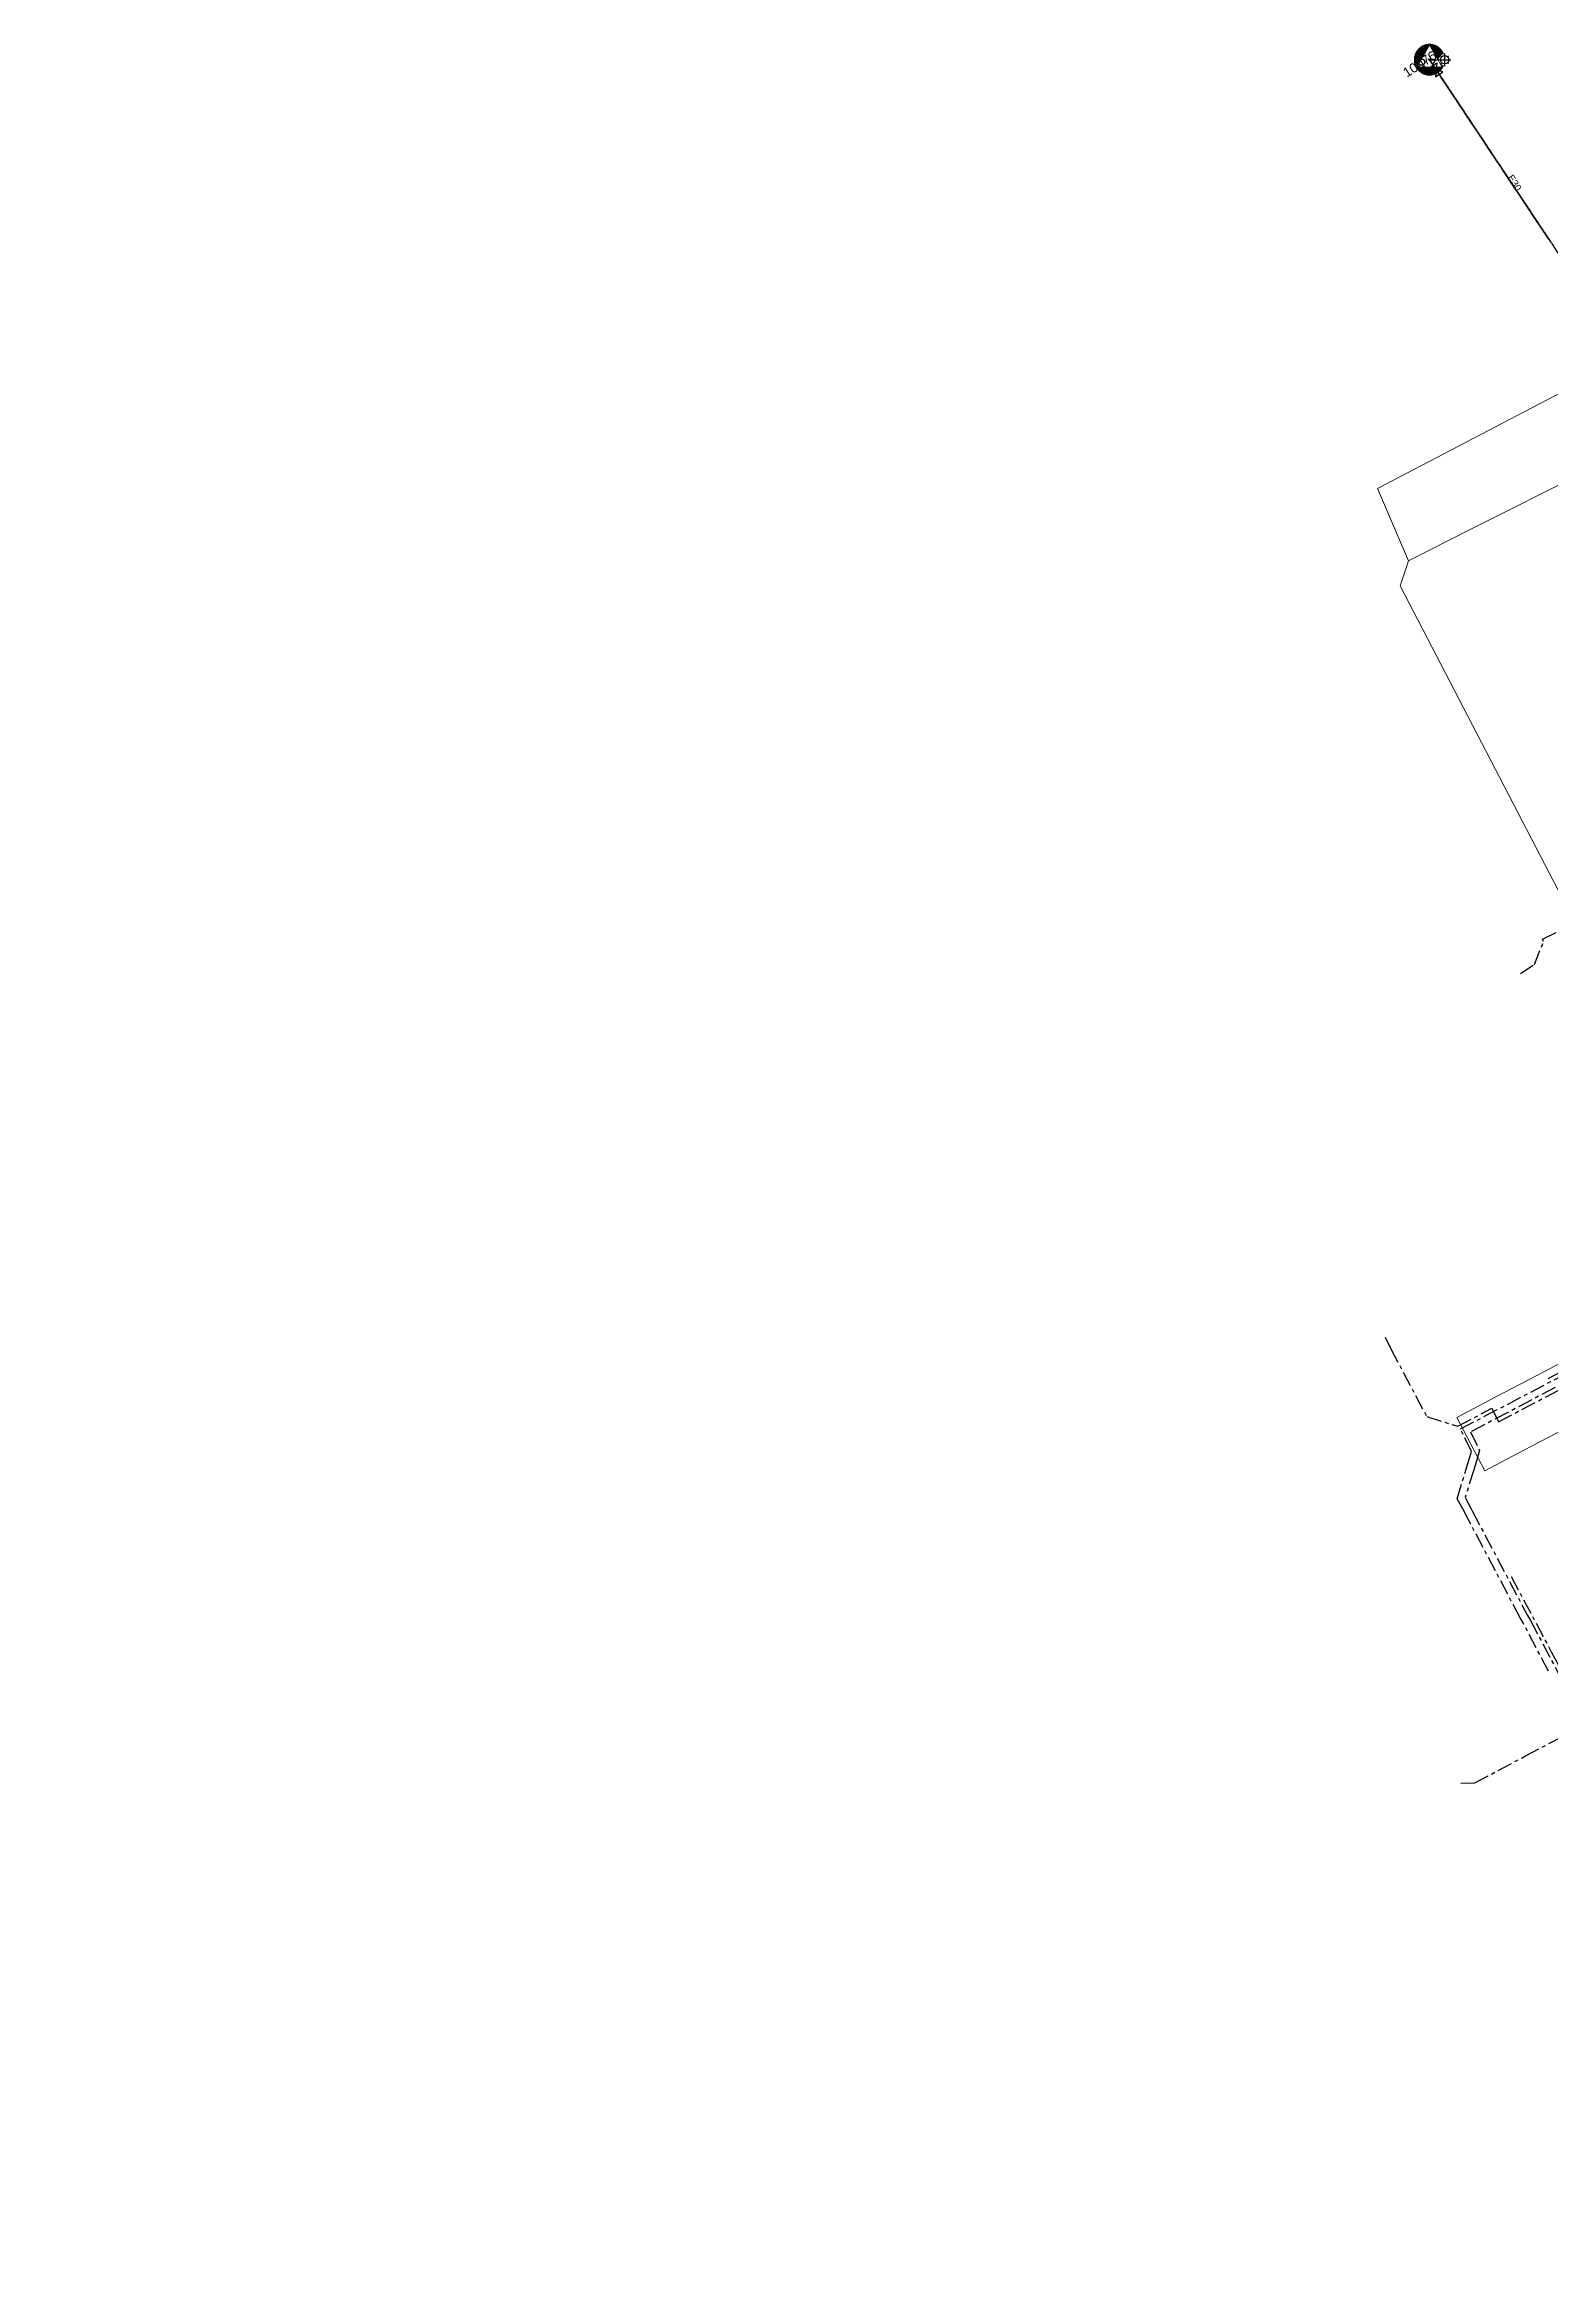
# Model space of a CAD drawing. Header units: metres. Extents: x 0 to 304202, y 0 to 6270858.
# Drawn here: x 303013 to 303412, y 6270068 to 6270659 of the extents above; entities that cross this region are included whole.
import ezdxf
from ezdxf import colors
from ezdxf.entities.mleader import LeaderData, LeaderLine
from ezdxf.enums import TextEntityAlignment as Align
from ezdxf.math import Vec2, Vec3

# ---------------------------------------------------------------- set-up
doc = ezdxf.new("R2010")
doc.units = ezdxf.units.M
for name, pattern in [('Cable Exist OH', [1, 1, 0]), ('Cable Exist UG', [7, 4, -1, 1, -1]), ('DASHED', [19.05, 12.7, -6.35])]:
    doc.linetypes.add(name, pattern=pattern)
doc.layers.get('0').update_dxf_attribs({"color": 6})
doc.layers.add('_User Miscellaneous10', color=252, linetype='Continuous', lineweight=13, plot=False, transparency=0.65)
for name, color, linetype, lineweight in [('Cadastre Developer_SP_NEW', 92, 'Continuous', 15), ('Cadastre Land Parcels_SP_EXT', 118, 'Continuous', 15), ('Cadastre Roads_SP_EXT', 218, 'Continuous', 15), ('Mains_HV_EXT', 13, 'Continuous', 25), ('Mains_LV_EXT', 163, 'Continuous', 25), ('Mains_LV_SL_EXT', 135, 'Continuous', 25), ('Mains_SL_EXT', 131, 'Continuous', 25)]:
    doc.layers.add(name, color=color, linetype=linetype, lineweight=lineweight)
for name, color, linetype in [('Equip_LV_EXT', 7, 'Continuous'), ('Equip_SP_SL_EXT', 7, 'Continuous'), ('Sub_SP_TR_HV_LV_EXT', 7, 'Continuous')]:
    doc.layers.add(name, color=color, linetype=linetype)
doc.styles.add('iecARIAL', font='arial.ttf', dxfattribs={"height": 2})
doc.styles.add('SL_LABEL', font='arial.ttf', dxfattribs={"height": 2})
doc.styles.get("Standard").update_dxf_attribs({"font": 'arial.ttf'})

# ---------------------------------------------------------------- blocks, each defined once
blk = doc.blocks.new('SUB_POLE_EXT')
at = {"linetype": 'DASHED', "transparency": 33554495}
h = blk.add_hatch(color=256, dxfattribs=at)
h.dxf.hatch_style = 1
h.paths.add_polyline_path([(0, 4), (-0.05, 4), (-0.15, 4), (-0.25, 3.99), (-0.34, 3.99), (-0.44, 3.98), (-0.54, 3.96), (-0.64, 3.95), (-0.73, 3.93), (-0.83, 3.91), (-0.92, 3.89), (-1.02, 3.87), (-1.11, 3.84), (-1.21, 3.81), (-1.3, 3.78), (-1.39, 3.75), (-1.49, 3.71), (-1.58, 3.68), (-1.67, 3.64), (-1.75, 3.59), (-1.84, 3.55), (-1.93, 3.5), (-2.01, 3.46), (-2.1, 3.41), (-2.18, 3.35), (-2.26, 3.3), (-2.34, 3.24), (-2.42, 3.18), (-2.5, 3.12), (-2.58, 3.06), (-2.65, 3), (-2.72, 2.93), (-2.79, 2.86), (-2.86, 2.79), (-2.93, 2.72), (-3, 2.65), (-3.06, 2.58), (-3.12, 2.5), (-3.18, 2.42), (-3.24, 2.34), (-3.3, 2.26), (-3.35, 2.18), (-3.41, 2.1), (-3.46, 2.01), (-3.5, 1.93), (-3.55, 1.84), (-3.59, 1.75), (-3.64, 1.67), (-3.68, 1.58), (-3.71, 1.49), (-3.75, 1.39), (-3.78, 1.3), (-3.81, 1.21), (-3.84, 1.11), (-3.87, 1.02), (-3.89, 0.92), (-3.91, 0.83), (-3.93, 0.73), (-3.95, 0.64), (-3.96, 0.54), (-3.98, 0.44), (-3.99, 0.34), (-3.99, 0.25), (-4, 0.15), (-4, 0.05), (-4, -0.05), (-4, -0.15), (-3.99, -0.25), (-3.99, -0.34), (-3.98, -0.44), (-3.96, -0.54), (-3.95, -0.64), (-3.93, -0.73), (-3.91, -0.83), (-3.89, -0.92), (-3.87, -1.02), (-3.84, -1.11), (-3.81, -1.21), (-3.78, -1.3), (-3.75, -1.39), (-3.71, -1.49), (-3.68, -1.58), (-3.64, -1.67), (-3.59, -1.75), (-3.55, -1.84), (-3.5, -1.93), (-3.46, -2)])
h.paths.add_polyline_path([(-1.19, 0.53), (2.55, 0.53), (2.55, 0.92), (-1.19, 0.92)], flags=9)
h.paths.add_polyline_path([(-1.18, -2.21), (0.35, -2.21), (0.35, -1.9), (-1.18, -1.9)], flags=9)
h = blk.add_hatch(color=256, dxfattribs=at)
h.dxf.hatch_style = 1
h.paths.add_polyline_path([(3.59, 1.75), (3.55, 1.84), (3.5, 1.93), (3.46, 2.01), (3.41, 2.1), (3.35, 2.18), (3.3, 2.26), (3.24, 2.34), (3.18, 2.42), (3.12, 2.5), (3.06, 2.58), (3, 2.65), (2.93, 2.72), (2.86, 2.79), (2.79, 2.86), (2.72, 2.93), (2.65, 3), (2.58, 3.06), (2.5, 3.12), (2.42, 3.18), (2.34, 3.24), (2.26, 3.3), (2.18, 3.35), (2.1, 3.41), (2.01, 3.46), (1.93, 3.5), (1.84, 3.55), (1.75, 3.59), (1.67, 3.64), (1.58, 3.68), (1.49, 3.71), (1.39, 3.75), (1.3, 3.78), (1.21, 3.81), (1.11, 3.84), (1.02, 3.87), (0.92, 3.89), (0.83, 3.91), (0.73, 3.93), (0.64, 3.95), (0.54, 3.96), (0.44, 3.98), (0.34, 3.99), (0.25, 3.99), (0.15, 4), (0.05, 4), (0, 4), (3.46, -2), (3.5, -1.93), (3.55, -1.84), (3.59, -1.75), (3.64, -1.67), (3.68, -1.58), (3.71, -1.49), (3.75, -1.39), (3.78, -1.3), (3.81, -1.21), (3.84, -1.11), (3.87, -1.02), (3.89, -0.92), (3.91, -0.83), (3.93, -0.73), (3.95, -0.64), (3.96, -0.54), (3.98, -0.44), (3.99, -0.34), (3.99, -0.25), (4, -0.15), (4, -0.05), (4, 0.05), (4, 0.15), (3.99, 0.25), (3.99, 0.34), (3.98, 0.44), (3.96, 0.54), (3.95, 0.64), (3.93, 0.73), (3.91, 0.83), (3.89, 0.92), (3.87, 1.02), (3.84, 1.11), (3.81, 1.21), (3.78, 1.3), (3.75, 1.39), (3.71, 1.49), (3.68, 1.58), (3.64, 1.67)])
h = blk.add_hatch(color=256, dxfattribs=at)
h.dxf.hatch_style = 1
h.paths.add_polyline_path([(3.12, -2.5), (3.18, -2.42), (3.24, -2.34), (3.3, -2.26), (3.35, -2.18), (3.41, -2.1), (3.46, -2.01), (3.46, -2), (-3.46, -2), (-3.46, -2.01), (-3.41, -2.1), (-3.35, -2.18), (-3.3, -2.26), (-3.24, -2.34), (-3.18, -2.42), (-3.12, -2.5), (-3.06, -2.58), (-3, -2.65), (-2.93, -2.72), (-2.86, -2.79), (-2.79, -2.86), (-2.72, -2.93), (-2.65, -3), (-2.58, -3.06), (-2.5, -3.12), (-2.42, -3.18), (-2.34, -3.24), (-2.26, -3.3), (-2.18, -3.35), (-2.1, -3.41), (-2.01, -3.46), (-1.93, -3.5), (-1.84, -3.55), (-1.75, -3.59), (-1.67, -3.64), (-1.58, -3.68), (-1.49, -3.71), (-1.39, -3.75), (-1.3, -3.78), (-1.21, -3.81), (-1.11, -3.84), (-1.02, -3.87), (-0.92, -3.89), (-0.83, -3.91), (-0.73, -3.93), (-0.64, -3.95), (-0.54, -3.96), (-0.44, -3.98), (-0.34, -3.99), (-0.25, -3.99), (-0.15, -4), (-0.05, -4), (0.05, -4), (0.15, -4), (0.25, -3.99), (0.34, -3.99), (0.44, -3.98), (0.54, -3.96), (0.64, -3.95), (0.73, -3.93), (0.83, -3.91), (0.92, -3.89), (1.02, -3.87), (1.11, -3.84), (1.21, -3.81), (1.3, -3.78), (1.39, -3.75), (1.49, -3.71), (1.58, -3.68), (1.67, -3.64), (1.75, -3.59), (1.84, -3.55), (1.93, -3.5), (2.01, -3.46), (2.1, -3.41), (2.18, -3.35), (2.26, -3.3), (2.34, -3.24), (2.42, -3.18), (2.5, -3.12), (2.58, -3.06), (2.65, -3), (2.72, -2.93), (2.79, -2.86), (2.86, -2.79), (2.93, -2.72), (3, -2.65), (3.06, -2.58)])
h.paths.add_polyline_path([(-1.4, -2.03), (-1.27, -2.03), (-1.27, -1.88), (-1.4, -1.88)], flags=9)
at = {"flags": 128}
for points in [[(-0.05, 4), (-0.15, 4), (-0.25, 3.99), (-0.34, 3.99), (-0.44, 3.98), (-0.54, 3.96), (-0.64, 3.95), (-0.73, 3.93), (-0.83, 3.91), (-0.92, 3.89), (-1.02, 3.87), (-1.11, 3.84), (-1.21, 3.81), (-1.3, 3.78), (-1.39, 3.75), (-1.49, 3.71), (-1.58, 3.68), (-1.67, 3.64), (-1.75, 3.59), (-1.84, 3.55), (-1.93, 3.5), (-2.01, 3.46), (-2.1, 3.41), (-2.18, 3.35), (-2.26, 3.3), (-2.34, 3.24), (-2.42, 3.18), (-2.5, 3.12), (-2.58, 3.06), (-2.65, 3), (-2.72, 2.93), (-2.79, 2.86), (-2.86, 2.79), (-2.93, 2.72), (-3, 2.65), (-3.06, 2.58), (-3.12, 2.5), (-3.18, 2.42), (-3.24, 2.34), (-3.3, 2.26), (-3.35, 2.18), (-3.41, 2.1), (-3.46, 2.01), (-3.5, 1.93), (-3.55, 1.84), (-3.59, 1.75), (-3.64, 1.67), (-3.68, 1.58), (-3.71, 1.49), (-3.75, 1.39), (-3.78, 1.3), (-3.81, 1.21), (-3.84, 1.11), (-3.87, 1.02), (-3.89, 0.92), (-3.91, 0.83), (-3.93, 0.73), (-3.95, 0.64), (-3.96, 0.54), (-3.98, 0.44), (-3.99, 0.34), (-3.99, 0.25), (-4, 0.15), (-4, 0.05), (-4, -0.05), (-4, -0.15), (-3.99, -0.25), (-3.99, -0.34), (-3.98, -0.44), (-3.96, -0.54), (-3.95, -0.64), (-3.93, -0.73), (-3.91, -0.83), (-3.89, -0.92), (-3.87, -1.02), (-3.84, -1.11), (-3.81, -1.21), (-3.78, -1.3), (-3.75, -1.39), (-3.71, -1.49), (-3.68, -1.58), (-3.64, -1.67), (-3.59, -1.75), (-3.55, -1.84), (-3.5, -1.93), (-3.46, -2.01), (-3.41, -2.1), (-3.35, -2.18), (-3.3, -2.26), (-3.24, -2.34), (-3.18, -2.42), (-3.12, -2.5), (-3.06, -2.58), (-3, -2.65), (-2.93, -2.72), (-2.86, -2.79), (-2.79, -2.86), (-2.72, -2.93), (-2.65, -3), (-2.58, -3.06), (-2.5, -3.12), (-2.42, -3.18), (-2.34, -3.24), (-2.26, -3.3), (-2.18, -3.35), (-2.1, -3.41), (-2.01, -3.46), (-1.93, -3.5), (-1.84, -3.55), (-1.75, -3.59), (-1.67, -3.64), (-1.58, -3.68), (-1.49, -3.71), (-1.39, -3.75), (-1.3, -3.78), (-1.21, -3.81), (-1.11, -3.84), (-1.02, -3.87), (-0.92, -3.89), (-0.83, -3.91), (-0.73, -3.93), (-0.64, -3.95), (-0.54, -3.96), (-0.44, -3.98), (-0.34, -3.99), (-0.25, -3.99), (-0.15, -4), (-0.05, -4), (0.05, -4), (0.15, -4), (0.25, -3.99), (0.34, -3.99), (0.44, -3.98), (0.54, -3.96), (0.64, -3.95), (0.73, -3.93), (0.83, -3.91), (0.92, -3.89), (1.02, -3.87), (1.11, -3.84), (1.21, -3.81), (1.3, -3.78), (1.39, -3.75), (1.49, -3.71), (1.58, -3.68), (1.67, -3.64), (1.75, -3.59), (1.84, -3.55), (1.93, -3.5), (2.01, -3.46), (2.1, -3.41), (2.18, -3.35), (2.26, -3.3), (2.34, -3.24), (2.42, -3.18), (2.5, -3.12), (2.58, -3.06), (2.65, -3), (2.72, -2.93), (2.79, -2.86), (2.86, -2.79), (2.93, -2.72), (3, -2.65), (3.06, -2.58), (3.12, -2.5), (3.18, -2.42), (3.24, -2.34), (3.3, -2.26), (3.35, -2.18), (3.41, -2.1), (3.46, -2.01), (3.5, -1.93), (3.55, -1.84), (3.59, -1.75), (3.64, -1.67), (3.68, -1.58), (3.71, -1.49), (3.75, -1.39), (3.78, -1.3), (3.81, -1.21), (3.84, -1.11), (3.87, -1.02), (3.89, -0.92), (3.91, -0.83), (3.93, -0.73), (3.95, -0.64), (3.96, -0.54), (3.98, -0.44), (3.99, -0.34), (3.99, -0.25), (4, -0.15), (4, -0.05), (4, 0.05), (4, 0.15), (3.99, 0.25), (3.99, 0.34), (3.98, 0.44), (3.96, 0.54), (3.95, 0.64), (3.93, 0.73), (3.91, 0.83), (3.89, 0.92), (3.87, 1.02), (3.84, 1.11), (3.81, 1.21), (3.78, 1.3), (3.75, 1.39), (3.71, 1.49), (3.68, 1.58), (3.64, 1.67), (3.59, 1.75), (3.55, 1.84), (3.5, 1.93), (3.46, 2.01), (3.41, 2.1), (3.35, 2.18), (3.3, 2.26), (3.24, 2.34), (3.18, 2.42), (3.12, 2.5), (3.06, 2.58), (3, 2.65), (2.93, 2.72), (2.86, 2.79), (2.79, 2.86), (2.72, 2.93), (2.65, 3), (2.58, 3.06), (2.5, 3.12), (2.42, 3.18), (2.34, 3.24), (2.26, 3.3), (2.18, 3.35), (2.1, 3.41), (2.01, 3.46), (1.93, 3.5), (1.84, 3.55), (1.75, 3.59), (1.67, 3.64), (1.58, 3.68), (1.49, 3.71), (1.39, 3.75), (1.3, 3.78), (1.21, 3.81), (1.11, 3.84), (1.02, 3.87), (0.92, 3.89), (0.83, 3.91), (0.73, 3.93), (0.64, 3.95), (0.54, 3.96), (0.44, 3.98), (0.34, 3.99), (0.25, 3.99), (0.15, 4), (0.05, 4)], [(0, 4), (-3.46, -2), (3.46, -2)]]:
    blk.add_lwpolyline(points, close=True, dxfattribs=at)
at = {"flags": 8}
blk.add_attdef('ASSET_NUM', text='', height=2.5, dxfattribs=at).set_placement((0, 7), align=Align.MIDDLE_CENTER)
for tag, flags, p in [('STREET_CODE', 9, (-1.38, 1.45)), ('NO_PHASES', 9, (-1.38, 1.05)), ('OPERATED_BY', 9, (-1.38, 0.65)), ('MAINTAINED_BY', 9, (-1.38, 0.45)), ('ORIENTATION', 9, (-1.38, 0.25)), ('OWNED_BY', 9, (-1.38, 0.05)), ('CONSTRUCTED_VOLTAGE', 9, (-1.13, 0.75)), ('OPERATING_VOLTAGE', 9, (-1.13, 0.35)), ('STATE', 9, (-1.38, -0.35)), ('USAGE', 9, (-1.38, -0.75)), ('LEGEND', 9, (-1.38, -0.95)), ('SUBURB', 9, (-1.38, -1.15)), ('STREETNAME', 9, (-1.38, -1.35)), ('LOCATION', 9, (-1.38, -1.55)), ('NOTES', 9, (-1.38, -1.75)), ('Z', 1, (-1.38, -1.95)), ('SECONDARY_VOLTAGE', 9, (-1.13, -0.65)), ('SUBSTATION_TYPE', 9, (-1.13, -1.05))]:
    blk.add_attdef(tag, text='', height=0.1, dxfattribs=dict(flags=flags)).set_placement(p, align=Align.MIDDLE_LEFT)
blk = doc.blocks.new('LV_OH_LINKS_DISTFUSE_EXT')
for p, q in [((0, 0), (0.96, 0)), ((3.84, 0), (4.8, 0))]:
    blk.add_line(p, q)
blk.add_lwpolyline([(3.84, -1.2), (3.84, 1.2), (0.96, -1.2), (0.96, 1.2)], close=True)
at = {"flags": 9}
for tag, p in [('ACTUAL_STATUS', (0, 0)), ('CONSTRUCTED_VOLTAGE', (0, -0.2)), ('OPERATING_VOLTAGE', (0, -0.6)), ('ORIENTATION', (0, -0.8)), ('OWNED_BY', (0, -1)), ('STATE', (0, -1.2)), ('SWITCH_TYPE', (0, -1.4)), ('NO_PHASES', (0, -0.4)), ('USAGE', (0, -1.6)), ('NOTES', (0, -1.8))]:
    blk.add_attdef(tag, text='', height=0.2, dxfattribs=at).set_placement(p, align=Align.MIDDLE_LEFT)
at = {"flags": 1}
blk.add_attdef('Z', (0, 0), '', height=0.2, dxfattribs=at)
blk = doc.blocks.new('SL_LANTERN_EXT')
at = {"flags": 9}
for tag, p in [('LRATECODE', (-7.4, 0)), ('LOUTREACHVOCAB', (-7.2, 0)), ('LOUTREACH', (-7, 0)), ('LANTNUMBER', (-6.6, 0)), ('LNEW', (-6.4, 0)), ('LMASTVOCAB', (-6.2, 0)), ('LMAST', (-6, 0)), ('LLAMPVOCAB', (-5.8, 0)), ('LLAMP', (-5.6, 0)), ('LEXIST', (-5.4, 0)), ('LCHARGE3PERCENT', (-5.2, 0)), ('LCHARGE3', (-5, 0)), ('LCHARGE2PERCENT', (-4.8, 0)), ('LCHARGE2', (-4.6, 0)), ('LCHARGE1PERCENT', (-4.4, 0)), ('LCHARGE1', (-4.2, 0)), ('LCATEGORY', (-4, 0)), ('LBRACKETVOCAB', (-3.8, 0)), ('LBRACKET', (-3.6, 0)), ('LKINGHEIGHT', (-3.4, 0)), ('CREPLACE', (-3.2, 0)), ('CREMOVE', (-3, 0)), ('CNUMBER', (-2.8, 0)), ('CNEW', (-2.6, 0)), ('CEXIST', (-2.4, 0)), ('USAGE', (-2.2, 0)), ('STATE', (-2, 0)), ('OWNED_BY', (-1.8, 0)), ('ORIENTATION', (-1.6, 0)), ('OPERATING_VOLTAGE', (-1.4, 0)), ('NO_PHASES', (-1.2, 0)), ('LANTERN_TYPE', (-1, 0)), ('LANTERN_PURPOSE', (-0.8, 0))]:
    blk.add_attdef(tag, text='', height=0.001, rotation=270, dxfattribs=at).set_placement(p, align=Align.MIDDLE_LEFT)
for tag, p in [('LREMOVE', (0, -7.6)), ('LREPLACE', (0, -7.8)), ('LTYPE', (0, -8)), ('LTYPEVOCAB', (0, -8.2)), ('LEGEND', (0, -8.4)), ('SUBURB', (0, -8.6)), ('STREETNAME', (0, -8.8)), ('LOCATION', (0, -9)), ('NOTES', (0, -9.2)), ('MAINTAINED_BY', (0, -9.86))]:
    blk.add_attdef(tag, text='', height=0.001, dxfattribs=at).set_placement(p, align=Align.MIDDLE_LEFT)
blk.add_attdef('OPERATED_BY', (0, -9.61), '', height=0.001, dxfattribs=at)
at = {"transparency": 33554687}
blk.add_wipeout([(5.69, 0), (5.06, -1.06), (4, -1.69), (2.94, -1.06), (2.31, 0), (2.94, 1.06), (4, 1.69), (5.06, 1.06)], dxfattribs=at)
for p, q in [((0, 0), (4, 0)), ((2.94, 1.06), (3.2, 0.8)), ((4, 1.69), (4, 0)), ((5.06, 1.06), (4.8, 0.8)), ((2.94, -1.06), (3.2, -0.8)), ((4, 0), (5.69, 0)), ((4, 0), (4, -1.69)), ((5.06, -1.06), (4.8, -0.8))]:
    blk.add_line(p, q)
blk.add_circle((4, 0), 1.12)
at = {"flags": 9}
for tag, p in [('CONTROL_TYPE', (-0.6, 0)), ('CONSTRUCTED_VOLTAGE', (-0.4, 0))]:
    blk.add_attdef(tag, text='', height=0.001, rotation=270, dxfattribs=at).set_placement(p, align=Align.MIDDLE_LEFT)
at = {"style": 'SL_LABEL', "flags": 9}
blk.add_attdef('STREET_CODE', text='', height=0.001, rotation=270, dxfattribs=at).set_placement((0, 0), align=Align.MIDDLE_LEFT)
at = {"flags": 1}
blk.add_attdef('Z', (0, 0), '', height=0.001, rotation=270, dxfattribs=at)
at = {"width": 0.9}
blk.add_attdef('LNUMBER', text='', height=1, dxfattribs=at).set_placement((7, -1), align=Align.MIDDLE_LEFT)

msp = doc.modelspace()

# ---------------------------------------------------------------- linework, layer by layer
at = {"layer": 'Cadastre Land Parcels_SP_EXT', "linetype": 'Continuous'}
msp.add_lwpolyline([(303477.615, 6270454.069), (303428.16, 6270549.24), (303401.881, 6270536.042), (303391.179, 6270530.65), (303374.598, 6270522.266), (303372.435, 6270515.568), (303417.939, 6270428.001), (303424.668, 6270425.909), (303477.615, 6270454.069)], close=True, dxfattribs=at)
at = {"layer": 'Cadastre Roads_SP_EXT', "linetype": 'Continuous'}
for points in [[(303391.179, 6270530.65), (303401.881, 6270536.042), (303428.16, 6270549.24), (303443.898, 6270557.802), (303436.322, 6270566.032), (303428.956, 6270574.034), (303366.465, 6270541.355), (303374.598, 6270522.266), (303391.179, 6270530.65)], [(303405.186, 6270286.662), (303418.054, 6270293.423), (303429.534, 6270299.453), (303441.014, 6270305.484), (303452.494, 6270311.514), (303464.857, 6270318.008), (303476.336, 6270324.037), (303487.816, 6270330.067), (303499.296, 6270336.097), (303511.658, 6270342.593), (303504.225, 6270356.715), (303491.863, 6270350.222), (303480.384, 6270344.194), (303468.904, 6270338.166), (303457.425, 6270332.138), (303445.062, 6270325.646), (303433.583, 6270319.618), (303422.103, 6270313.59), (303410.625, 6270307.561), (303397.754, 6270300.802), (303387.437, 6270295.384), (303394.867, 6270281.242), (303405.186, 6270286.662)]]:
    msp.add_lwpolyline(points, close=True, dxfattribs=at)
at = {"layer": 'Mains_HV_EXT', "linetype": 'Cable Exist UG'}
for points in [[(303411.71, 6270228.135), (303404.987, 6270240.982), (303404.212, 6270242.334), (303404.212, 6270242.334), (303389.809, 6270269.615), (303389.482, 6270270.376), (303389.482, 6270270.376), (303387.486, 6270273.847), (303390.466, 6270283.436), (303391.354, 6270286.384), (303388.432, 6270292.324), (303388.432, 6270292.324), (303505.463, 6270353.873), (303506.589, 6270354.534), (303505.919, 6270355.819)], [(303508.329, 6270355.523), (303509.213, 6270353.826), (303507.514, 6270352.758), (303507.514, 6270352.758), (303506.435, 6270352.124), (303391.092, 6270291.521), (303393.477, 6270286.598), (303392.572, 6270283.489), (303392.572, 6270283.489), (303391.937, 6270281.506), (303389.669, 6270274.192), (303391.251, 6270271.203), (303391.251, 6270271.203), (303391.579, 6270270.442), (303406.166, 6270242.925), (303406.166, 6270242.925), (303406.94, 6270241.572), (303418.13, 6270220.441), (303426.696, 6270217.569), (303426.696, 6270217.569), (303427.916, 6270218.198), (303447.957, 6270228.834)]]:
    msp.add_lwpolyline(points, dxfattribs=at)
at = {"layer": 'Mains_LV_EXT', "linetype": 'Cable Exist UG'}
for points in [[(303368.501, 6270316.604), (303369.967, 6270313.538), (303369.967, 6270313.538), (303379.474, 6270295.583), (303387.67, 6270293.042), (303396.7, 6270297.792), (303398.495, 6270294.217), (303398.495, 6270294.217), (303416.435, 6270303.653), (303417.583, 6270304.293), (303416.741, 6270306.074), (303416.741, 6270306.074), (303443.592, 6270320.194), (303445.556, 6270316.717), (303445.556, 6270316.717), (303466.797, 6270327.889), (303465.783, 6270329.606), (303465.783, 6270329.606), (303507.319, 6270351.459), (303510.317, 6270353.087), (303506.373, 6270360.517), (303505.028, 6270361.819)], [(303411.63, 6270305.645), (303416.421, 6270308.165), (303416.421, 6270308.165), (303444.369, 6270322.87), (303446.331, 6270319.39), (303446.331, 6270319.39), (303464.04, 6270328.694), (303463.024, 6270330.419), (303482.413, 6270340.618), (303484.343, 6270341.634), (303484.343, 6270341.634), (303487.415, 6270343.249), (303505.369, 6270352.693), (303508.447, 6270354.37), (303505.419, 6270360.018), (303505.11, 6270361.552)], [(303401.854, 6270253.241), (303412.467, 6270233.272), (303412.467, 6270233.272), (303418.841, 6270221.234), (303426.652, 6270218.766), (303426.652, 6270218.766), (303449.126, 6270230.613), (303449.126, 6270230.613), (303450.677, 6270229.175), (303452.35, 6270230.019), (303452.167, 6270232.203), (303452.167, 6270232.203), (303485.388, 6270249.856)], [(303388.49, 6270198.536), (303392.186, 6270198.566), (303392.186, 6270198.566), (303405.637, 6270205.751), (303426.607, 6270216.682), (303439.742, 6270223.499), (303443.816, 6270225.574), (303448.873, 6270228.253), (303450.476, 6270226.843), (303454.512, 6270228.795), (303454.247, 6270231.044), (303455.637, 6270231.739)]]:
    msp.add_lwpolyline(points, dxfattribs=at)
at = {"layer": 'Mains_LV_SL_EXT', "linetype": 'Cable Exist UG'}
msp.add_lwpolyline([(303404.326, 6270412.973), (303407.986, 6270415.295), (303410.404, 6270421.39), (303410.137, 6270422.071), (303418.029, 6270425.89), (303418.029, 6270425.89), (303424.866, 6270423.779), (303459.752, 6270442.303)], dxfattribs=at)

# ---------------------------------------------------------------- block references
at = {"layer": 'Equip_LV_EXT', "rotation": 303.6169498678738}
msp.add_blockref('LV_OH_LINKS_DISTFUSE_EXT', (303380.646, 6270654.271), dxfattribs=at)
at = {"layer": 'Sub_SP_TR_HV_LV_EXT'}
ref = msp.add_blockref('SUB_POLE_EXT', (303380.2, 6270654.942), dxfattribs=at)
ref.add_attrib('ASSET_NUM', '87', dxfattribs={"layer": '0', "height": 3.5}).set_placement((303382.2, 6270655.192), align=Align.TOP_RIGHT)

# ---------------------------------------------------------------- texts
at = {"layer": 'Mains_LV_EXT'}
msp.add_text('E30', height=1.8, rotation=302.396224, dxfattribs=at).set_placement((303400.805, 6270623.768))
msp.add_text('E30', height=1.8, rotation=302.396224, dxfattribs=at).set_placement((303400.805, 6270623.768))

# ---------------------------------------------------------------- leaders
at = {"layer": '_User Miscellaneous10'}
ml = msp.add_multileader_mtext('Standard', dxfattribs=at)
ml.set_content('150w MH\\P7.5m MH\\P3m OR', color=256)
ml.set_leader_properties()
ml.build(insert=Vec2(0, 0))
ml.multileader.update_dxf_attribs({"leader_type": 2, "has_text_frame": 1, "text_left_attachment_type": 2, "text_right_attachment_type": 2, "dogleg_length": 0.01, "arrow_head_size": 2.5})
ctx = ml.context
ctx.base_point, ctx.char_height, ctx.arrow_head_size, ctx.landing_gap_size, ctx.plane_origin = Vec3(303639.882, 6270501.634), 1.8, 2.5, 1, Vec3(303629.882, 6270495.007)
ctx.left_attachment, ctx.right_attachment = 2, 2
notes = []
notes.append((ctx, [(0, (0, 0, 0), (0, 0), (1, 0), 1, [])]))
ctx.mtext.insert, ctx.mtext.width, ctx.mtext.flow_direction = Vec3(303640.882, 6270506.007), 11.72163, 5
ml = msp.add_multileader_mtext('Standard', dxfattribs=at)
ml.set_content('250w HPS\\P10.5m MH\\P4.5m OR', color=256)
ml.set_leader_properties()
ml.build(insert=Vec2(0, 0))
ml.multileader.update_dxf_attribs({"leader_type": 2, "has_text_frame": 1, "text_left_attachment_type": 2, "text_right_attachment_type": 2, "dogleg_length": 0.01, "arrow_head_size": 2.5})
ctx = ml.context
ctx.base_point, ctx.char_height, ctx.arrow_head_size, ctx.landing_gap_size, ctx.plane_origin = Vec3(303640.387, 6270488.503), 1.8, 2.5, 1, Vec3(303628.371, 6270485.499)
ctx.left_attachment, ctx.right_attachment = 2, 2
notes.append((ctx, [(0, (0, 0, 0), (0, 0), (1, 0), 1, [])]))
ctx.mtext.insert, ctx.mtext.width, ctx.mtext.flow_direction = Vec3(303641.387, 6270492.892), 18.21344, 5
ml = msp.add_multileader_mtext('Standard', dxfattribs=at)
ml.set_content('250w HPS\\P10.5m MH\\P4.5m OR', color=256)
ml.set_leader_properties()
ml.build(insert=Vec2(0, 0))
ml.multileader.update_dxf_attribs({"leader_type": 2, "has_text_frame": 1, "text_left_attachment_type": 2, "text_right_attachment_type": 2, "dogleg_length": 0.01, "arrow_head_size": 2.5})
ctx = ml.context
ctx.base_point, ctx.char_height, ctx.arrow_head_size, ctx.landing_gap_size, ctx.plane_origin = Vec3(303665.371, 6270441.11), 1.8, 2.5, 1, Vec3(303655.371, 6270434.499)
ctx.left_attachment, ctx.right_attachment = 2, 2
notes.append((ctx, [(0, (0, 0, 0), (0, 0), (1, 0), 1, [])]))
ctx.mtext.insert, ctx.mtext.width, ctx.mtext.flow_direction = Vec3(303666.371, 6270445.499), 18.21344, 5
ml = msp.add_multileader_mtext('Standard', dxfattribs=at)
ml.set_content('250w HPS\\P10.5m MH\\P4.5m OR', color=256)
ml.set_leader_properties()
ml.build(insert=Vec2(0, 0))
ml.multileader.update_dxf_attribs({"leader_type": 2, "has_text_frame": 1, "text_left_attachment_type": 2, "text_right_attachment_type": 2, "dogleg_length": 0.01, "arrow_head_size": 2.5})
ctx = ml.context
ctx.base_point, ctx.char_height, ctx.arrow_head_size, ctx.landing_gap_size, ctx.plane_origin = Vec3(303690.856, 6270390.417), 1.8, 2.5, 1, Vec3(303680.856, 6270385.477)
ctx.left_attachment, ctx.right_attachment = 2, 2
notes.append((ctx, [(0, (0, 0, 0), (0, 0), (1, 0), 1, [])]))
ctx.mtext.insert, ctx.mtext.width, ctx.mtext.flow_direction = Vec3(303691.856, 6270396.477), 12.62441, 5
ml = msp.add_multileader_mtext('Standard', dxfattribs=at)
ml.set_content('150w MH\\P7.5m MH\\P3m OR', color=256)
ml.set_leader_properties()
ml.build(insert=Vec2(0, 0))
ml.multileader.update_dxf_attribs({"leader_type": 2, "has_text_frame": 1, "text_left_attachment_type": 2, "text_right_attachment_type": 2, "dogleg_length": 0.01, "arrow_head_size": 2.5})
ctx = ml.context
ctx.base_point, ctx.char_height, ctx.arrow_head_size, ctx.landing_gap_size, ctx.plane_origin = Vec3(303704.371, 6270377.126), 1.8, 2.5, 1, Vec3(303694.371, 6270370.499)
ctx.left_attachment, ctx.right_attachment = 2, 2
notes.append((ctx, [(0, (0, 0, 0), (0, 0), (1, 0), 1, [])]))
ctx.mtext.insert, ctx.mtext.width, ctx.mtext.flow_direction = Vec3(303705.371, 6270381.499), 11.72163, 5
for ctx, leaders in notes:
    for number, flags, end, landing, length, lines in leaders:
        leader = LeaderData()
        leader.index, (leader.has_last_leader_line, leader.has_dogleg_vector, leader.attachment_direction) = number, flags
        leader.last_leader_point, leader.dogleg_vector, leader.dogleg_length = Vec3(end), Vec3(landing), length
        for number, points, colour, breaks in lines:
            line = LeaderLine()
            line.index, line.vertices, line.color, line.breaks = number, Vec3.list(points), colors.encode_raw_color(colour), breaks
            leader.lines.append(line)
        ctx.leaders.append(leader)

# ---------------------------------------------------------------- next in the draw order: block references
at = {"layer": 'Equip_SP_SL_EXT'}
ref = msp.add_blockref('SL_LANTERN_EXT', (303380.2, 6270654.942), dxfattribs=at)
ref.add_attrib('ASSET_NUM', '10076', dxfattribs={"layer": '0', "height": 2.5, "rotation": 32.557599, "style": 'iecARIAL'}).set_placement((303381.7, 6270656.442), align=Align.MIDDLE_RIGHT)

# ---------------------------------------------------------------- next in the draw order: leaders
at = {"layer": 'Cadastre Developer_SP_NEW'}
ml = msp.add_multileader_mtext('Standard', dxfattribs=at)
ml.set_content('{\\C7;CONSTRUCTED UNDER URS16232}', color=256)
ml.set_leader_properties()
ml.build(insert=Vec2(0, 0))
ml.multileader.update_dxf_attribs({"leader_type": 2, "has_text_frame": 1, "text_left_attachment_type": 2, "text_right_attachment_type": 2, "dogleg_length": 0.01})
ctx = ml.context
ctx.base_point, ctx.char_height, ctx.plane_origin, ctx.plane_x_axis, ctx.plane_y_axis = Vec3(303652.039, 6270457.854), 1.8, Vec3(304505.856, 6271177.178), Vec3(0.8848718, 0.4658345), Vec3(-0.4658345, 0.8848718)
ctx.left_attachment, ctx.right_attachment, ctx.text_align_type = 2, 2, 1
notes = []
notes.append((ctx, [(0, (0, 0, 0), (0, 0), (1, 0), 1, [])]))
ctx.mtext.insert, ctx.mtext.text_direction, ctx.mtext.rotation, ctx.mtext.width, ctx.mtext.alignment, ctx.mtext.flow_direction = Vec3(303662.23, 6270465.985), Vec3(0.8848718, 0.4658345), 0.4845775, 21.76031, 2, 5
ctx.mtext.has_bg_fill, ctx.mtext.bg_color, ctx.mtext.bg_scale_factor, ctx.mtext.bg_transparency, ctx.mtext.use_window_bg_color = 1, -1073741824, 2, 0, 1
for ctx, leaders in notes:
    for number, flags, end, landing, length, lines in leaders:
        leader = LeaderData()
        leader.index, (leader.has_last_leader_line, leader.has_dogleg_vector, leader.attachment_direction) = number, flags
        leader.last_leader_point, leader.dogleg_vector, leader.dogleg_length = Vec3(end), Vec3(landing), length
        for number, points, colour, breaks in lines:
            line = LeaderLine()
            line.index, line.vertices, line.color, line.breaks = number, Vec3.list(points), colors.encode_raw_color(colour), breaks
            leader.lines.append(line)
        ctx.leaders.append(leader)

# ---------------------------------------------------------------- next in the draw order: linework, layer by layer
at = {"layer": 'Mains_HV_EXT', "linetype": 'Cable Exist OH'}
msp.add_lwpolyline([(303380.2, 6270654.942), (303411.877, 6270607.295), (303434.741, 6270572.552)], dxfattribs=at)
at = {"layer": 'Mains_LV_EXT', "linetype": 'Cable Exist OH'}
msp.add_lwpolyline([(303411.877, 6270607.295), (303380.2, 6270654.942)], dxfattribs=at)
at = {"layer": 'Mains_SL_EXT', "linetype": 'Cable Exist OH'}
msp.add_lwpolyline([(303380.2, 6270654.942), (303411.877, 6270607.295), (303434.741, 6270572.552)], dxfattribs=at)

# ---------------------------------------------------------------- next in the draw order: leaders
at = {"layer": 'Cadastre Developer_SP_NEW'}
ml = msp.add_multileader_mtext('Standard', dxfattribs=at)
ml.set_content('{\\C7;CONSTRUCTED UNDER URS18369}', color=256)
ml.set_leader_properties()
ml.build(insert=Vec2(0, 0))
ml.multileader.update_dxf_attribs({"leader_type": 2, "has_text_frame": 1, "text_left_attachment_type": 2, "text_right_attachment_type": 2, "dogleg_length": 0.01})
ctx = ml.context
ctx.base_point, ctx.char_height, ctx.plane_origin, ctx.plane_x_axis, ctx.plane_y_axis = Vec3(303910.719, 6270584.601), 1.8, Vec3(305059.721, 6271101.545), Vec3(0.8878186, 0.4601935), Vec3(-0.4601935, 0.8878186)
ctx.left_attachment, ctx.right_attachment, ctx.text_align_type = 2, 2, 1
notes = []
notes.append((ctx, [(0, (0, 0, 0), (0, 0), (1, 0), 1, [])]))
ctx.mtext.insert, ctx.mtext.text_direction, ctx.mtext.rotation, ctx.mtext.width, ctx.mtext.alignment, ctx.mtext.flow_direction = Vec3(303920.971, 6270592.672), Vec3(0.8878186, 0.4601935), 0.4782132, 23.5182, 2, 5
ctx.mtext.has_bg_fill, ctx.mtext.bg_color, ctx.mtext.bg_scale_factor, ctx.mtext.bg_transparency, ctx.mtext.use_window_bg_color = 1, -1073741824, 2, 0, 1
for ctx, leaders in notes:
    for number, flags, end, landing, length, lines in leaders:
        leader = LeaderData()
        leader.index, (leader.has_last_leader_line, leader.has_dogleg_vector, leader.attachment_direction) = number, flags
        leader.last_leader_point, leader.dogleg_vector, leader.dogleg_length = Vec3(end), Vec3(landing), length
        for number, points, colour, breaks in lines:
            line = LeaderLine()
            line.index, line.vertices, line.color, line.breaks = number, Vec3.list(points), colors.encode_raw_color(colour), breaks
            leader.lines.append(line)
        ctx.leaders.append(leader)

# ---------------------------------------------------------------- next in the draw order: leaders
ml = msp.add_multileader_mtext('Standard', dxfattribs=at)
ml.set_content('{\\C7;CONSTRUCTED UNDER URS18369}', color=256)
ml.set_leader_properties()
ml.build(insert=Vec2(0, 0))
ml.multileader.update_dxf_attribs({"leader_type": 2, "has_text_frame": 1, "text_left_attachment_type": 2, "text_right_attachment_type": 2, "dogleg_length": 0.01})
ctx = ml.context
ctx.base_point, ctx.char_height, ctx.plane_origin, ctx.plane_x_axis, ctx.plane_y_axis = Vec3(303792.046, 6270524.313), 1.8, Vec3(304941.048, 6271041.257), Vec3(0.8878186, 0.4601935), Vec3(-0.4601935, 0.8878186)
ctx.left_attachment, ctx.right_attachment, ctx.text_align_type = 2, 2, 1
notes = []
notes.append((ctx, [(0, (0, 0, 0), (0, 0), (1, 0), 1, [])]))
ctx.mtext.insert, ctx.mtext.text_direction, ctx.mtext.rotation, ctx.mtext.width, ctx.mtext.alignment, ctx.mtext.flow_direction = Vec3(303802.299, 6270532.384), Vec3(0.8878186, 0.4601935), 0.4782132, 23.5182, 2, 5
ctx.mtext.has_bg_fill, ctx.mtext.bg_color, ctx.mtext.bg_scale_factor, ctx.mtext.bg_transparency, ctx.mtext.use_window_bg_color = 1, -1073741824, 2, 0, 1
for ctx, leaders in notes:
    for number, flags, end, landing, length, lines in leaders:
        leader = LeaderData()
        leader.index, (leader.has_last_leader_line, leader.has_dogleg_vector, leader.attachment_direction) = number, flags
        leader.last_leader_point, leader.dogleg_vector, leader.dogleg_length = Vec3(end), Vec3(landing), length
        for number, points, colour, breaks in lines:
            line = LeaderLine()
            line.index, line.vertices, line.color, line.breaks = number, Vec3.list(points), colors.encode_raw_color(colour), breaks
            leader.lines.append(line)
        ctx.leaders.append(leader)

doc.saveas('drawing.dxf')
